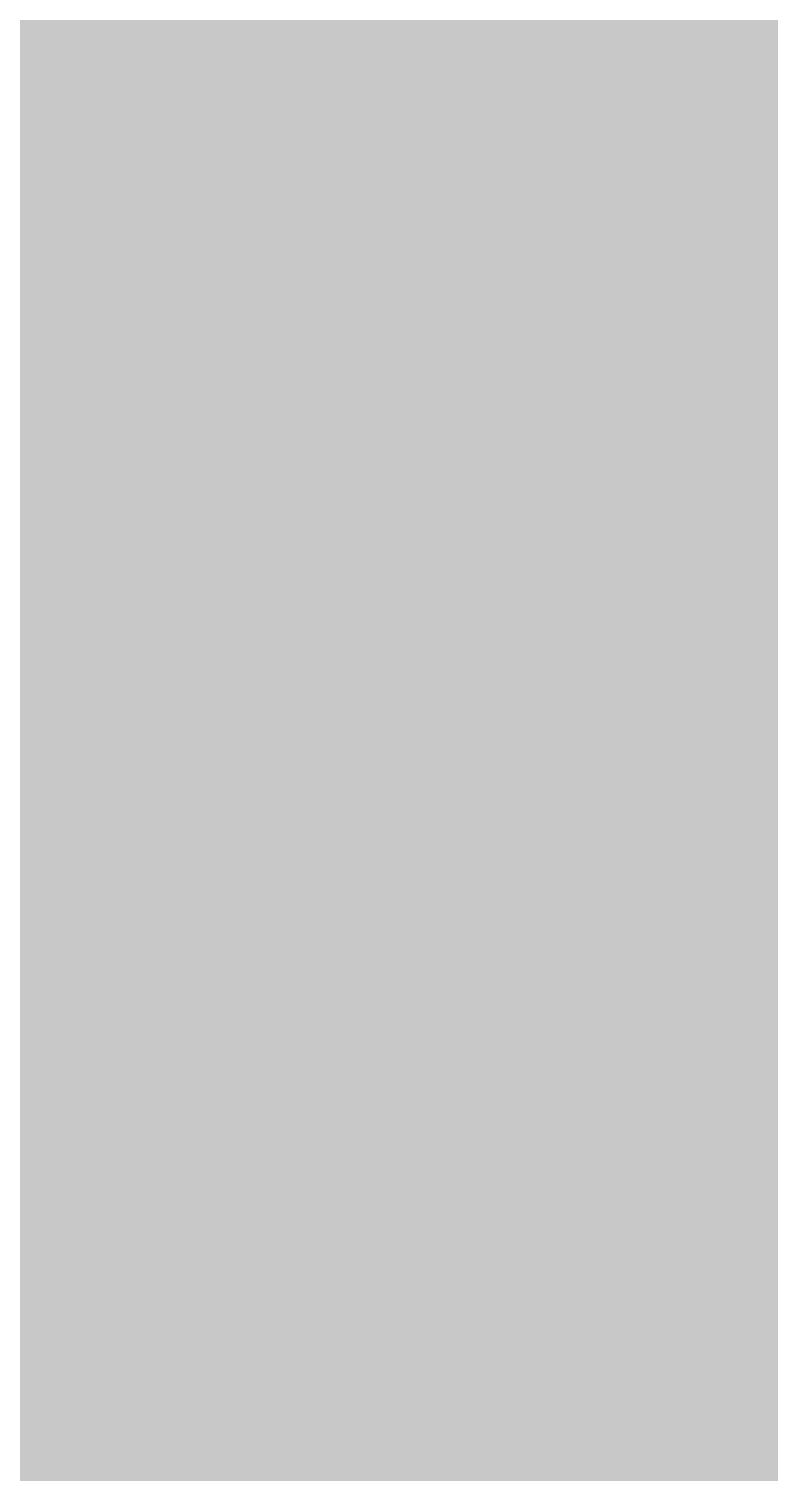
# Model space of a CAD drawing. Header units: inches. Extents: x 21035 to 27109, y -23277 to -20247.
# Drawn here: x 24193.1257 to 24193.3611, y -22827.116 to -22826.6568 of the extents above; entities that cross this region are included whole.
import ezdxf

# ---------------------------------------------------------------- set-up
doc = ezdxf.new("R2010")
doc.units = ezdxf.units.IN
doc.header["$MEASUREMENT"] = 0
doc.layers.add('A-DOOR', color=31, linetype='Continuous', lineweight=9)
doc.layers.add('S-BEAM', color=12, linetype='Continuous', lineweight=9)

# ---------------------------------------------------------------- blocks, each defined once
blk = doc.blocks.new('Door_Single_Storefront - one-1371399-RCP - First Floor')
at = {"layer": 'A-DOOR'}
blk.add_arc((-17.59375, 0), 35.1875, 360, 90, dxfattribs=at)
blk = doc.blocks.new('Dimension Lumber - 5_5 x 7_5 Glulam-V58-RCP - First Floor')
at = {"layer": 'S-BEAM'}
h = blk.add_hatch(color=256, dxfattribs=at)
h.paths.add_polyline_path([(24005.39023, -22882.72909), (24005.39023, -22799.92781), (23999.89023, -22799.92781), (23999.89023, -22882.72909)], flags=0)
h.paths.add_polyline_path([(24005.39023, -22795.42781), (24005.39023, -22795.30281), (23999.89023, -22795.30281), (23999.89023, -22795.42781)], flags=0)

msp = doc.modelspace()

# ---------------------------------------------------------------- block references
at = {"layer": 'A-DOOR', "rotation": 180}
msp.add_blockref('Door_Single_Storefront - one-1371399-RCP - First Floor', (24190.10898, -22798.42781), dxfattribs=at)
at = {"layer": 'S-BEAM'}
msp.add_blockref('Dimension Lumber - 5_5 x 7_5 Glulam-V58-RCP - First Floor', (193, 0), dxfattribs=at)

doc.saveas('drawing.dxf')
